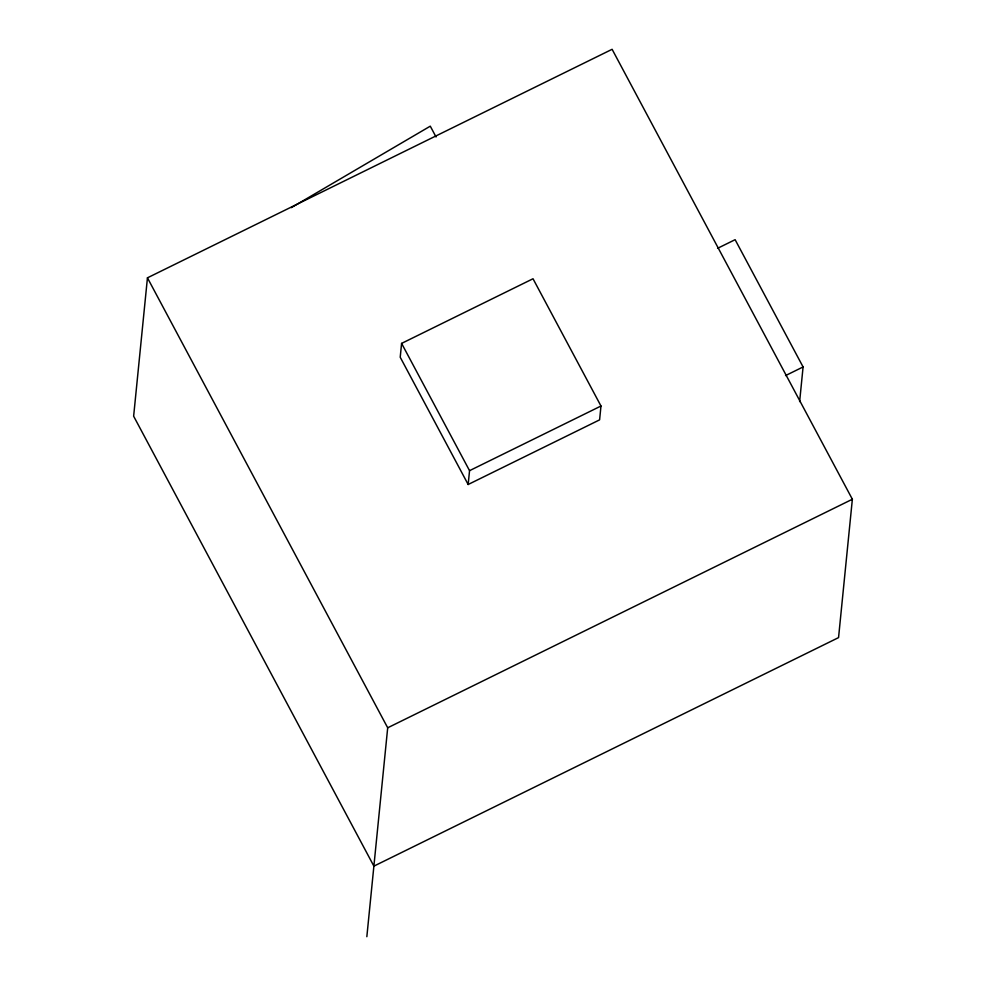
<?xml version="1.0" encoding="UTF-8"?>
<svg xmlns="http://www.w3.org/2000/svg" width="986" height="986" viewBox="0 0 986 986"><rect width="100%" height="100%" fill="white"/><g stroke="black" fill="none" stroke-linecap="round" stroke-linejoin="round"><path stroke-width="1.48" d="M147.444 277.83L133.64 416.191L373.891 866.139L838.556 637.609L852.36 499.249L612.109 49.3L147.444 277.83L387.695 727.791L366.841 936.7M401.598 343.399L400.217 357.228L468.165 484.496L599.599 419.863L600.979 406.022L533.019 278.755L401.598 343.399L469.546 470.667L468.165 484.496M799.634 401.573L803.085 366.952L735.125 239.684L717.586 248.312M291.301 207.652L430.278 126.171L436.046 136.968M469.546 470.667L600.979 406.022M785.546 375.58L803.085 366.952M387.695 727.791L852.36 499.249"/></g></svg>
